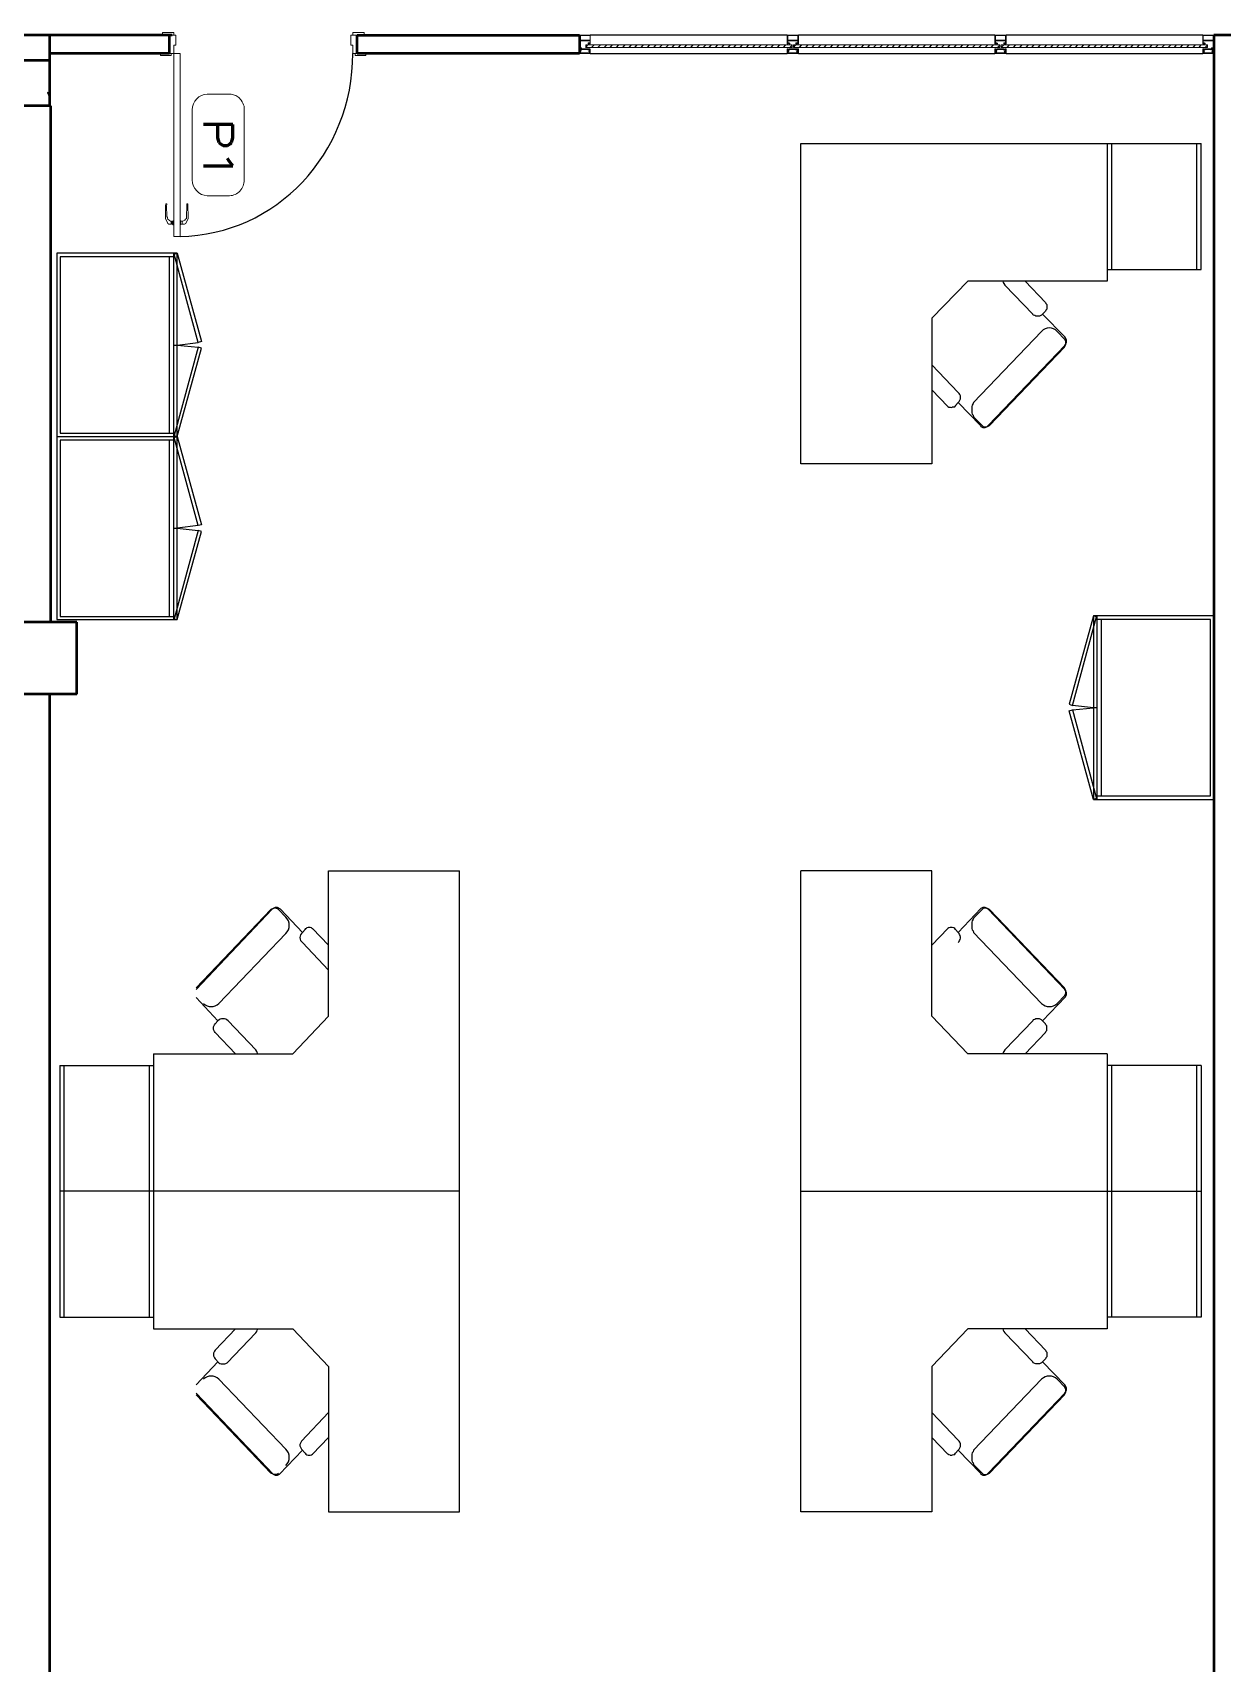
# Model space of a CAD drawing. Header units: millimetres. Extents: x -8 to 5830, y -596 to 3598.
# Drawn here: x 1672.46 to 1677.64, y 2515.45 to 2522.54 of the extents above; entities that cross this region are included whole.
import ezdxf

# ---------------------------------------------------------------- set-up
doc = ezdxf.new("R2010")
doc.units = ezdxf.units.MM
doc.layers.get('0').update_dxf_attribs({"color": 9})

msp = doc.modelspace()

# ---------------------------------------------------------------- linework, layer by layer
at = {"lineweight": 20}
for p, q in [((1673.0775, 2522.5435), (1673.029, 2522.5435)), ((1673.029, 2522.5435), (1673.029, 2522.5324)), ((1673.0775, 2522.5324), (1673.0775, 2522.5435)), ((1673.9048, 2522.5435), (1673.8563, 2522.5435)), ((1673.8563, 2522.5435), (1673.8563, 2522.5324)), ((1673.9048, 2522.5324), (1673.9048, 2522.5435)), ((1673.029, 2522.5324), (1673.0859, 2522.5324)), ((1673.0775, 2522.4882), (1673.0859, 2522.4882)), ((1673.0775, 2521.6572), (1673.0775, 2522.4882)), ((1673.0859, 2522.4882), (1673.0859, 2522.5324)), ((1673.8479, 2522.4882), (1673.8479, 2522.5324)), ((1673.8479, 2522.5324), (1673.9048, 2522.5324)), ((1673.8563, 2522.4882), (1673.8479, 2522.4882)), ((1673.8563, 2522.4528), (1673.8563, 2522.4882)), ((1674.8884, 2522.5324), (1674.8419, 2522.5324)), ((1674.8419, 2522.4727), (1674.882, 2522.4727)), ((1674.8884, 2522.5302), (1674.8441, 2522.5302)), ((1674.8441, 2522.5302), (1674.8441, 2522.5103)), ((1674.8441, 2522.5103), (1674.8884, 2522.5103)), ((1674.8441, 2522.5081), (1674.8441, 2522.4771)), ((1674.8441, 2522.5081), (1674.8884, 2522.5081)), ((1674.8504, 2522.4771), (1674.8441, 2522.4771)), ((1674.8441, 2522.4749), (1674.8441, 2522.4683)), ((1674.8483, 2522.4749), (1674.8441, 2522.4749)), ((1674.8462, 2522.4683), (1674.8441, 2522.4661)), ((1674.8525, 2522.4683), (1674.8441, 2522.4683)), ((1674.8462, 2522.4705), (1674.8462, 2522.4727)), ((1674.8462, 2522.4661), (1674.8462, 2522.4683)), ((1674.8483, 2522.4727), (1674.8483, 2522.4749)), ((1674.8483, 2522.4661), (1674.8483, 2522.4683)), ((1674.8504, 2522.4749), (1674.8504, 2522.4771)), ((1674.8525, 2522.4749), (1674.8504, 2522.4749)), ((1674.8525, 2522.4727), (1674.8525, 2522.4749)), ((1674.8525, 2522.4683), (1674.8525, 2522.4705)), ((1674.8525, 2522.4705), (1674.8778, 2522.4705)), ((1675.7664, 2522.4904), (1674.8694, 2522.4904)), ((1674.8694, 2522.4904), (1674.8694, 2522.4794)), ((1674.8694, 2522.4794), (1675.7664, 2522.4794)), ((1674.8778, 2522.4705), (1674.8778, 2522.4683)), ((1674.8778, 2522.4683), (1674.8863, 2522.4683)), ((1674.8884, 2522.4993), (1674.8799, 2522.4993)), ((1674.8799, 2522.4993), (1674.8799, 2522.4948)), ((1674.8799, 2522.4948), (1674.8842, 2522.4948)), ((1674.8799, 2522.4705), (1674.8799, 2522.4727)), ((1674.8863, 2522.4705), (1674.8799, 2522.4705)), ((1674.882, 2522.497), (1674.8884, 2522.497)), ((1674.8842, 2522.4948), (1674.8842, 2522.497)), ((1674.8863, 2522.4727), (1674.8842, 2522.4727)), ((1674.8884, 2522.4683), (1674.8842, 2522.4639)), ((1674.8842, 2522.4639), (1674.8842, 2522.4683)), ((1674.8863, 2522.497), (1674.8863, 2522.4948)), ((1674.8863, 2522.4948), (1674.8884, 2522.4948)), ((1674.8863, 2522.4683), (1674.8863, 2522.4727)), ((1674.8884, 2522.4948), (1674.8884, 2522.5324)), ((1674.8884, 2522.4727), (1674.8884, 2522.4528)), ((1675.7938, 2522.5324), (1675.7453, 2522.5324)), ((1675.7453, 2522.5324), (1675.7453, 2522.4948)), ((1675.7453, 2522.4948), (1675.7474, 2522.4948)), ((1675.7453, 2522.4528), (1675.7453, 2522.4727)), ((1675.7453, 2522.4727), (1675.7495, 2522.4727)), ((1675.7917, 2522.5302), (1675.7474, 2522.5302)), ((1675.7474, 2522.5302), (1675.7474, 2522.5103)), ((1675.7474, 2522.5103), (1675.7917, 2522.5103)), ((1675.7474, 2522.5081), (1675.7917, 2522.5081)), ((1675.7474, 2522.4993), (1675.7474, 2522.5081)), ((1675.7474, 2522.4993), (1675.7537, 2522.4993)), ((1675.7474, 2522.4948), (1675.7474, 2522.497)), ((1675.7474, 2522.497), (1675.7516, 2522.497)), ((1675.7474, 2522.4683), (1675.7474, 2522.4727)), ((1675.7495, 2522.4683), (1675.7474, 2522.4661)), ((1675.7558, 2522.4683), (1675.7474, 2522.4683)), ((1675.7495, 2522.4727), (1675.7495, 2522.4705)), ((1675.7495, 2522.4705), (1675.7537, 2522.4705)), ((1675.7495, 2522.4661), (1675.7495, 2522.4683)), ((1675.7516, 2522.497), (1675.7516, 2522.4948)), ((1675.7558, 2522.4948), (1675.7516, 2522.4948)), ((1675.7516, 2522.4661), (1675.7516, 2522.4683)), ((1675.7537, 2522.4993), (1675.7537, 2522.497)), ((1675.7537, 2522.497), (1675.7558, 2522.497)), ((1675.7537, 2522.4705), (1675.7537, 2522.4727)), ((1675.7537, 2522.4727), (1675.7854, 2522.4727)), ((1675.7558, 2522.497), (1675.7558, 2522.4948)), ((1675.7812, 2522.4705), (1675.7558, 2522.4705)), ((1675.7558, 2522.4705), (1675.7558, 2522.4683)), ((1675.7664, 2522.4794), (1675.7664, 2522.4904)), ((1676.6697, 2522.4904), (1675.7727, 2522.4904)), ((1675.7727, 2522.4904), (1675.7727, 2522.4794)), ((1675.7727, 2522.4794), (1676.6697, 2522.4794)), ((1675.7812, 2522.4683), (1675.7812, 2522.4705)), ((1675.7917, 2522.4683), (1675.7812, 2522.4683)), ((1675.7917, 2522.4993), (1675.7833, 2522.4993)), ((1675.7833, 2522.4993), (1675.7833, 2522.4948)), ((1675.7833, 2522.4948), (1675.7875, 2522.4948)), ((1675.7833, 2522.4727), (1675.7833, 2522.4705)), ((1675.7833, 2522.4705), (1675.7896, 2522.4705)), ((1675.7854, 2522.497), (1675.7917, 2522.497)), ((1675.7875, 2522.4948), (1675.7875, 2522.497)), ((1675.7875, 2522.4727), (1675.7938, 2522.4727)), ((1675.7875, 2522.4639), (1675.7917, 2522.4683)), ((1675.7875, 2522.4683), (1675.7875, 2522.4661)), ((1675.7896, 2522.497), (1675.7896, 2522.4948)), ((1675.7896, 2522.4948), (1675.7938, 2522.4948)), ((1675.7896, 2522.4705), (1675.7896, 2522.4727)), ((1675.7917, 2522.5103), (1675.7917, 2522.5302)), ((1675.7917, 2522.5081), (1675.7917, 2522.4993)), ((1675.7917, 2522.4683), (1675.7917, 2522.4727)), ((1675.7938, 2522.4948), (1675.7938, 2522.5324)), ((1675.7938, 2522.4727), (1675.7938, 2522.4528)), ((1676.6486, 2522.4948), (1676.6486, 2522.5324)), ((1676.6486, 2522.5324), (1676.6971, 2522.5324)), ((1676.6507, 2522.4948), (1676.6486, 2522.4948)), ((1676.6486, 2522.4528), (1676.6486, 2522.4727)), ((1676.6486, 2522.4727), (1676.6528, 2522.4727)), ((1676.695, 2522.5302), (1676.6507, 2522.5302)), ((1676.6507, 2522.5302), (1676.6507, 2522.5103)), ((1676.6507, 2522.5103), (1676.695, 2522.5103)), ((1676.6507, 2522.4993), (1676.6507, 2522.5081)), ((1676.695, 2522.5081), (1676.6507, 2522.5081)), ((1676.6507, 2522.4993), (1676.657, 2522.4993)), ((1676.6549, 2522.497), (1676.6507, 2522.497)), ((1676.6507, 2522.497), (1676.6507, 2522.4948)), ((1676.6507, 2522.4727), (1676.6507, 2522.4683)), ((1676.6528, 2522.4683), (1676.6507, 2522.4661)), ((1676.6592, 2522.4683), (1676.6507, 2522.4683)), ((1676.6528, 2522.4727), (1676.6528, 2522.4705)), ((1676.6528, 2522.4705), (1676.657, 2522.4705)), ((1676.6528, 2522.4661), (1676.6528, 2522.4683)), ((1676.6549, 2522.4948), (1676.6549, 2522.497)), ((1676.6592, 2522.4948), (1676.6549, 2522.4948)), ((1676.6549, 2522.4661), (1676.6549, 2522.4683)), ((1676.657, 2522.4993), (1676.657, 2522.497)), ((1676.657, 2522.497), (1676.6592, 2522.497)), ((1676.657, 2522.4705), (1676.657, 2522.4727)), ((1676.657, 2522.4727), (1676.6887, 2522.4727)), ((1676.6592, 2522.497), (1676.6592, 2522.4948)), ((1676.6592, 2522.4683), (1676.6592, 2522.4705)), ((1676.6592, 2522.4705), (1676.6845, 2522.4705)), ((1676.6697, 2522.4794), (1676.6697, 2522.4904)), ((1677.573, 2522.4904), (1676.676, 2522.4904)), ((1676.676, 2522.4904), (1676.676, 2522.4794)), ((1676.676, 2522.4794), (1677.573, 2522.4794)), ((1676.6845, 2522.4705), (1676.6845, 2522.4683)), ((1676.6845, 2522.4683), (1676.695, 2522.4683)), ((1676.6866, 2522.4948), (1676.6866, 2522.4993)), ((1676.6866, 2522.4993), (1676.695, 2522.4993)), ((1676.6908, 2522.4948), (1676.6866, 2522.4948)), ((1676.6866, 2522.4727), (1676.6866, 2522.4705)), ((1676.6866, 2522.4705), (1676.6929, 2522.4705)), ((1676.695, 2522.497), (1676.6887, 2522.497)), ((1676.6908, 2522.497), (1676.6908, 2522.4948)), ((1676.6908, 2522.4727), (1676.6971, 2522.4727)), ((1676.6908, 2522.4661), (1676.6908, 2522.4683)), ((1676.6908, 2522.4639), (1676.695, 2522.4683)), ((1676.6929, 2522.4948), (1676.6929, 2522.497)), ((1676.6971, 2522.4948), (1676.6929, 2522.4948)), ((1676.6929, 2522.4705), (1676.6929, 2522.4727)), ((1676.6929, 2522.4639), (1676.6929, 2522.4683)), ((1676.695, 2522.5103), (1676.695, 2522.5302)), ((1676.695, 2522.5081), (1676.695, 2522.4993)), ((1676.695, 2522.4683), (1676.695, 2522.4727)), ((1676.6971, 2522.5324), (1676.6971, 2522.4948)), ((1676.6971, 2522.4727), (1676.6971, 2522.4528)), ((1677.5519, 2522.4948), (1677.5519, 2522.5324)), ((1677.5519, 2522.5324), (1677.6005, 2522.5324)), ((1677.5562, 2522.4948), (1677.5519, 2522.4948)), ((1677.5519, 2522.4528), (1677.5519, 2522.4727)), ((1677.5519, 2522.4727), (1677.5562, 2522.4727)), ((1677.5984, 2522.5302), (1677.554, 2522.5302)), ((1677.554, 2522.5302), (1677.554, 2522.5103)), ((1677.554, 2522.5103), (1677.5984, 2522.5103)), ((1677.554, 2522.5081), (1677.554, 2522.4993)), ((1677.554, 2522.5081), (1677.5984, 2522.5081)), ((1677.5604, 2522.4993), (1677.554, 2522.4993)), ((1677.5583, 2522.497), (1677.554, 2522.497)), ((1677.554, 2522.4727), (1677.554, 2522.4683)), ((1677.5625, 2522.4683), (1677.554, 2522.4683)), ((1677.5562, 2522.4683), (1677.554, 2522.4661)), ((1677.5562, 2522.497), (1677.5562, 2522.4948)), ((1677.5562, 2522.4727), (1677.5562, 2522.4705)), ((1677.5604, 2522.4705), (1677.5562, 2522.4705)), ((1677.5562, 2522.4661), (1677.5562, 2522.4683)), ((1677.5583, 2522.4948), (1677.5583, 2522.497)), ((1677.5625, 2522.4948), (1677.5583, 2522.4948)), ((1677.5583, 2522.4661), (1677.5583, 2522.4683)), ((1677.5604, 2522.4993), (1677.5604, 2522.497)), ((1677.5604, 2522.497), (1677.5625, 2522.497)), ((1677.5604, 2522.4705), (1677.5604, 2522.4727)), ((1677.6005, 2522.4727), (1677.5604, 2522.4727)), ((1677.5625, 2522.4948), (1677.5625, 2522.497)), ((1677.5878, 2522.4705), (1677.5625, 2522.4705)), ((1677.5625, 2522.4705), (1677.5625, 2522.4683)), ((1677.573, 2522.4794), (1677.573, 2522.4904)), ((1677.5878, 2522.4705), (1677.5878, 2522.4683)), ((1677.5984, 2522.4683), (1677.5878, 2522.4683)), ((1677.5984, 2522.4771), (1677.5899, 2522.4771)), ((1677.5899, 2522.4771), (1677.5899, 2522.4727)), ((1677.592, 2522.4705), (1677.592, 2522.4727)), ((1677.5963, 2522.4705), (1677.592, 2522.4705)), ((1677.5984, 2522.4749), (1677.5941, 2522.4749)), ((1677.5941, 2522.4749), (1677.5941, 2522.4727)), ((1677.5941, 2522.4639), (1677.5984, 2522.4683)), ((1677.5941, 2522.4661), (1677.5941, 2522.4683)), ((1677.5963, 2522.4705), (1677.5963, 2522.4749)), ((1677.5963, 2522.4639), (1677.5963, 2522.4683)), ((1677.5984, 2522.5103), (1677.5984, 2522.5302)), ((1677.5984, 2522.5081), (1677.5984, 2522.4771)), ((1677.5984, 2522.4727), (1677.5984, 2522.4683)), ((1677.6005, 2522.4528), (1677.6005, 2522.5324)), ((1673.0205, 2522.4528), (1673.0205, 2522.444)), ((1673.1049, 2522.4528), (1673.0205, 2522.4528)), ((1673.0205, 2522.444), (1673.0669, 2522.444)), ((1673.0669, 2522.444), (1673.0669, 2522.4528)), ((1673.1049, 2522.4528), (1673.1049, 2521.6572)), ((1673.9133, 2522.4528), (1673.8563, 2522.4528)), ((1673.8669, 2522.4528), (1673.8669, 2522.444)), ((1673.8669, 2522.444), (1673.9133, 2522.444)), ((1673.9133, 2522.444), (1673.9133, 2522.4528)), ((1674.8884, 2522.4528), (1674.8419, 2522.4528)), ((1674.8441, 2522.4639), (1674.8462, 2522.4661)), ((1674.8483, 2522.4595), (1674.8441, 2522.4639)), ((1674.8441, 2522.4639), (1674.8441, 2522.455)), ((1674.8441, 2522.455), (1674.8884, 2522.455)), ((1674.8462, 2522.4639), (1674.8483, 2522.4661)), ((1674.8462, 2522.4595), (1674.8483, 2522.4639)), ((1674.8863, 2522.4639), (1674.882, 2522.4595)), ((1674.882, 2522.4595), (1674.8842, 2522.4639)), ((1674.8863, 2522.4573), (1674.8863, 2522.4661)), ((1674.8884, 2522.4573), (1674.8863, 2522.4573)), ((1675.7938, 2522.4528), (1675.7453, 2522.4528)), ((1675.7474, 2522.4639), (1675.7495, 2522.4661)), ((1675.7516, 2522.4595), (1675.7474, 2522.4639)), ((1675.7474, 2522.4639), (1675.7474, 2522.455)), ((1675.7474, 2522.455), (1675.7917, 2522.455)), ((1675.7495, 2522.4639), (1675.7516, 2522.4661)), ((1675.7495, 2522.4595), (1675.7516, 2522.4639)), ((1675.7896, 2522.4639), (1675.7854, 2522.4595)), ((1675.7854, 2522.4595), (1675.7875, 2522.4595)), ((1675.7875, 2522.4595), (1675.7896, 2522.4639)), ((1675.7896, 2522.4639), (1675.7896, 2522.4661)), ((1675.7917, 2522.4639), (1675.7896, 2522.4639)), ((1675.7917, 2522.455), (1675.7917, 2522.4639)), ((1676.6971, 2522.4528), (1676.6486, 2522.4528)), ((1676.6507, 2522.4639), (1676.6528, 2522.4661)), ((1676.6507, 2522.455), (1676.6507, 2522.4639)), ((1676.6507, 2522.4639), (1676.6549, 2522.4595)), ((1676.695, 2522.455), (1676.6507, 2522.455)), ((1676.6528, 2522.4639), (1676.6549, 2522.4661)), ((1676.6528, 2522.4595), (1676.657, 2522.4639)), ((1676.6549, 2522.4595), (1676.657, 2522.4595)), ((1676.6929, 2522.4639), (1676.6887, 2522.4595)), ((1676.6887, 2522.4595), (1676.6908, 2522.4595)), ((1676.6908, 2522.4595), (1676.6929, 2522.4639)), ((1676.6929, 2522.4639), (1676.695, 2522.4639)), ((1676.695, 2522.4639), (1676.695, 2522.455)), ((1677.5519, 2522.4528), (1677.6005, 2522.4528)), ((1677.5562, 2522.4661), (1677.554, 2522.4639)), ((1677.554, 2522.455), (1677.554, 2522.4639)), ((1677.554, 2522.4639), (1677.5583, 2522.4595)), ((1677.5984, 2522.455), (1677.554, 2522.455)), ((1677.5583, 2522.4661), (1677.5562, 2522.4639)), ((1677.5562, 2522.4595), (1677.5604, 2522.4639)), ((1677.5583, 2522.4595), (1677.5604, 2522.4595)), ((1677.5963, 2522.4639), (1677.592, 2522.4595)), ((1677.592, 2522.4595), (1677.5941, 2522.4595)), ((1677.5963, 2522.4639), (1677.5941, 2522.4595)), ((1677.5963, 2522.4639), (1677.5984, 2522.4639)), ((1677.5984, 2522.4639), (1677.5984, 2522.455)), ((1672.5287, 2522.2827), (1672.5351, 2522.265)), ((1672.5287, 2522.2827), (1672.5372, 2522.2804)), ((1672.5351, 2522.265), (1672.5372, 2522.2672)), ((1673.2231, 2522.276), (1673.3265, 2522.276)), ((1673.3265, 2522.276), (1673.3329, 2522.2738)), ((1673.3329, 2522.2738), (1673.3413, 2522.2716)), ((1673.3413, 2522.2716), (1673.3477, 2522.2694)), ((1673.3477, 2522.2694), (1673.3603, 2522.2606)), ((1673.3603, 2522.2606), (1673.3709, 2522.2495)), ((1673.1577, 2521.9025), (1673.1577, 2522.2075)), ((1673.3709, 2522.2495), (1673.3751, 2522.2429)), ((1673.3751, 2522.2429), (1673.3772, 2522.2362)), ((1673.3772, 2522.2362), (1673.3814, 2522.2296)), ((1673.3814, 2522.2296), (1673.3835, 2522.223)), ((1673.3835, 2522.223), (1673.3835, 2521.9025)), ((1673.3202, 2521.834), (1673.2231, 2521.834)), ((1673.1049, 2521.6572), (1673.0775, 2521.6572))]:
    msp.add_line(p, q, dxfattribs=at)
at = {"lineweight": 50}
for p, q in [((1673.0712, 2522.5324), (1672.3789, 2522.5324)), ((1672.5372, 2522.5324), (1672.5372, 2522.2252)), ((1673.0585, 2522.4528), (1673.0585, 2522.5324)), ((1673.8753, 2522.4528), (1673.8753, 2522.5324)), ((1673.8753, 2522.5324), (1674.8419, 2522.5324)), ((1674.8419, 2522.5324), (1674.8419, 2522.4528)), ((1682.745, 2522.5324), (1677.6005, 2522.5324)), ((1677.6005, 2522.5324), (1677.6005, 2515.1219)), ((1672.2079, 2522.4241), (1672.5372, 2522.4241)), ((1673.0585, 2522.4528), (1672.5372, 2522.4528)), ((1674.8419, 2522.4528), (1673.8753, 2522.4528)), ((1672.5414, 2522.2252), (1672.2079, 2522.2252)), ((1672.5414, 2522.2252), (1672.5414, 2519.9797)), ((1672.6554, 2519.9797), (1672.3789, 2519.9797)), ((1672.6554, 2519.6659), (1672.6554, 2519.9797)), ((1672.6554, 2519.6659), (1672.3789, 2519.6659)), ((1672.5372, 2519.6659), (1672.5372, 2515.1219))]:
    msp.add_line(p, q, dxfattribs=at)
at = {"lineweight": 25}
for p, q in [((1674.8694, 2522.4794), (1674.8778, 2522.4904)), ((1675.7453, 2522.5324), (1674.8884, 2522.5324)), ((1674.8947, 2522.4794), (1674.9053, 2522.4904)), ((1674.9221, 2522.4794), (1674.9327, 2522.4904)), ((1674.9496, 2522.4794), (1674.9601, 2522.4904)), ((1674.9749, 2522.4794), (1674.9855, 2522.4904)), ((1675.0024, 2522.4794), (1675.0129, 2522.4904)), ((1675.0298, 2522.4794), (1675.0403, 2522.4904)), ((1675.0572, 2522.4794), (1675.0678, 2522.4904)), ((1675.0826, 2522.4794), (1675.0931, 2522.4904)), ((1675.11, 2522.4794), (1675.1205, 2522.4904)), ((1675.1374, 2522.4794), (1675.148, 2522.4904)), ((1675.1649, 2522.4794), (1675.1754, 2522.4904)), ((1675.1902, 2522.4794), (1675.2007, 2522.4904)), ((1675.2176, 2522.4794), (1675.2282, 2522.4904)), ((1675.2451, 2522.4794), (1675.2556, 2522.4904)), ((1675.2725, 2522.4794), (1675.2831, 2522.4904)), ((1675.2978, 2522.4794), (1675.3084, 2522.4904)), ((1675.3253, 2522.4794), (1675.3358, 2522.4904)), ((1675.3527, 2522.4794), (1675.3633, 2522.4904)), ((1675.3801, 2522.4794), (1675.3907, 2522.4904)), ((1675.4055, 2522.4794), (1675.416, 2522.4904)), ((1675.4329, 2522.4794), (1675.4435, 2522.4904)), ((1675.4603, 2522.4794), (1675.4709, 2522.4904)), ((1675.4878, 2522.4794), (1675.4983, 2522.4904)), ((1675.5131, 2522.4794), (1675.5237, 2522.4904)), ((1675.5405, 2522.4794), (1675.5511, 2522.4904)), ((1675.568, 2522.4794), (1675.5785, 2522.4904)), ((1675.5954, 2522.4794), (1675.606, 2522.4904)), ((1675.6208, 2522.4794), (1675.6313, 2522.4904)), ((1675.6482, 2522.4794), (1675.6587, 2522.4904)), ((1675.6756, 2522.4794), (1675.6862, 2522.4904)), ((1675.7031, 2522.4794), (1675.7136, 2522.4904)), ((1675.7284, 2522.4794), (1675.7389, 2522.4904)), ((1675.7558, 2522.4794), (1675.7664, 2522.4882)), ((1675.7727, 2522.4794), (1675.7833, 2522.4904)), ((1676.6486, 2522.5324), (1675.7938, 2522.5324)), ((1675.798, 2522.4794), (1675.8086, 2522.4904)), ((1675.8255, 2522.4794), (1675.836, 2522.4904)), ((1675.8529, 2522.4794), (1675.8635, 2522.4904)), ((1675.8804, 2522.4794), (1675.8909, 2522.4904)), ((1675.9057, 2522.4794), (1675.9162, 2522.4904)), ((1675.9331, 2522.4794), (1675.9437, 2522.4904)), ((1675.9606, 2522.4794), (1675.9711, 2522.4904)), ((1675.988, 2522.4794), (1675.9985, 2522.4904)), ((1676.0133, 2522.4794), (1676.0239, 2522.4904)), ((1676.0408, 2522.4794), (1676.0513, 2522.4904)), ((1676.0682, 2522.4794), (1676.0787, 2522.4904)), ((1676.0956, 2522.4794), (1676.1041, 2522.4904)), ((1676.121, 2522.4794), (1676.1315, 2522.4904)), ((1676.1484, 2522.4794), (1676.1589, 2522.4904)), ((1676.1758, 2522.4794), (1676.1864, 2522.4904)), ((1676.2033, 2522.4794), (1676.2117, 2522.4904)), ((1676.2286, 2522.4794), (1676.2392, 2522.4904)), ((1676.256, 2522.4794), (1676.2666, 2522.4904)), ((1676.2835, 2522.4794), (1676.294, 2522.4904)), ((1676.3088, 2522.4794), (1676.3194, 2522.4904)), ((1676.3362, 2522.4794), (1676.3468, 2522.4904)), ((1676.3637, 2522.4794), (1676.3742, 2522.4904)), ((1676.3911, 2522.4794), (1676.4017, 2522.4904)), ((1676.4164, 2522.4794), (1676.427, 2522.4904)), ((1676.4439, 2522.4794), (1676.4544, 2522.4904)), ((1676.4713, 2522.4794), (1676.4819, 2522.4904)), ((1676.4988, 2522.4794), (1676.5093, 2522.4904)), ((1676.5241, 2522.4794), (1676.5346, 2522.4904)), ((1676.5515, 2522.4794), (1676.5621, 2522.4904)), ((1676.579, 2522.4794), (1676.5895, 2522.4904)), ((1676.6064, 2522.4794), (1676.6169, 2522.4904)), ((1676.6317, 2522.4794), (1676.6423, 2522.4904)), ((1676.6592, 2522.4794), (1676.6697, 2522.4882)), ((1676.676, 2522.4794), (1676.6866, 2522.4904)), ((1677.5519, 2522.5324), (1676.6971, 2522.5324)), ((1676.7014, 2522.4794), (1676.7119, 2522.4904)), ((1676.7288, 2522.4794), (1676.7394, 2522.4904)), ((1676.7562, 2522.4794), (1676.7668, 2522.4904)), ((1676.7837, 2522.4794), (1676.7942, 2522.4904)), ((1676.809, 2522.4794), (1676.8196, 2522.4904)), ((1676.8364, 2522.4794), (1676.847, 2522.4904)), ((1676.8639, 2522.4794), (1676.8744, 2522.4904)), ((1676.8913, 2522.4794), (1676.9019, 2522.4904)), ((1676.9166, 2522.4794), (1676.9272, 2522.4904)), ((1676.9441, 2522.4794), (1676.9546, 2522.4904)), ((1676.9715, 2522.4794), (1676.9821, 2522.4904)), ((1676.999, 2522.4794), (1677.0095, 2522.4904)), ((1677.0243, 2522.4794), (1677.0348, 2522.4904)), ((1677.0517, 2522.4794), (1677.0623, 2522.4904)), ((1677.0792, 2522.4794), (1677.0897, 2522.4904)), ((1677.1066, 2522.4794), (1677.1172, 2522.4904)), ((1677.1319, 2522.4794), (1677.1425, 2522.4904)), ((1677.1594, 2522.4794), (1677.1699, 2522.4904)), ((1677.1868, 2522.4794), (1677.1974, 2522.4904)), ((1677.2142, 2522.4794), (1677.2248, 2522.4904)), ((1677.2396, 2522.4794), (1677.2501, 2522.4904)), ((1677.267, 2522.4794), (1677.2776, 2522.4904)), ((1677.2944, 2522.4794), (1677.305, 2522.4904)), ((1677.3219, 2522.4794), (1677.3324, 2522.4904)), ((1677.3472, 2522.4794), (1677.3578, 2522.4904)), ((1677.3746, 2522.4794), (1677.3852, 2522.4904)), ((1677.4021, 2522.4794), (1677.4126, 2522.4904)), ((1677.4295, 2522.4794), (1677.438, 2522.4904)), ((1677.4548, 2522.4794), (1677.4654, 2522.4904)), ((1677.4823, 2522.4794), (1677.4928, 2522.4904)), ((1677.5097, 2522.4794), (1677.5203, 2522.4904)), ((1677.5372, 2522.4794), (1677.5456, 2522.4904)), ((1677.5625, 2522.4794), (1677.573, 2522.4882)), ((1674.8884, 2522.4528), (1675.7453, 2522.4528)), ((1675.7938, 2522.4528), (1676.6486, 2522.4528)), ((1676.6971, 2522.4528), (1677.5519, 2522.4528)), ((1672.5372, 2522.2804), (1672.5287, 2522.2827)), ((1672.5287, 2522.2827), (1672.5351, 2522.265)), ((1672.5351, 2522.265), (1672.5372, 2522.2672)), ((1675.8044, 2520.6671), (1675.8044, 2522.0616)), ((1675.8044, 2522.0616), (1677.5456, 2522.0616)), ((1677.1361, 2522.0616), (1677.1361, 2521.4627)), ((1677.1551, 2522.0616), (1677.1551, 2521.5135)), ((1677.5266, 2521.5135), (1677.5266, 2522.0616)), ((1677.5456, 2521.5135), (1677.5456, 2522.0616)), ((1672.5689, 2521.5843), (1672.5689, 2519.9908)), ((1673.0923, 2521.5843), (1672.5689, 2521.5843)), ((1673.0775, 2521.5688), (1672.5836, 2521.5688)), ((1672.5836, 2521.5688), (1672.5836, 2520.8019)), ((1673.0585, 2520.8019), (1673.0585, 2521.5688)), ((1673.0775, 2519.9908), (1673.0775, 2521.5843)), ((1673.0796, 2521.5798), (1673.0923, 2521.5843)), ((1673.183, 2521.1953), (1673.0796, 2521.5798)), ((1673.0923, 2519.9908), (1673.0923, 2521.5843)), ((1673.0923, 2521.5843), (1673.1978, 2521.1997)), ((1677.1361, 2521.5135), (1677.5456, 2521.5135)), ((1676.5304, 2521.4627), (1676.3742, 2521.3014)), ((1677.1361, 2521.4627), (1676.5304, 2521.4627)), ((1676.6824, 2521.4627), (1676.6845, 2521.4561)), ((1676.6845, 2521.4561), (1676.6866, 2521.4517)), ((1676.6866, 2521.4517), (1676.6908, 2521.445)), ((1676.6908, 2521.445), (1676.8132, 2521.3191)), ((1676.7795, 2521.4627), (1676.8681, 2521.3699)), ((1676.8681, 2521.3323), (1676.8512, 2521.3146)), ((1676.8681, 2521.3699), (1676.8702, 2521.3655)), ((1676.8702, 2521.3367), (1676.8681, 2521.3323)), ((1676.8702, 2521.3655), (1676.8744, 2521.361)), ((1676.8744, 2521.3412), (1676.8702, 2521.3367)), ((1676.8744, 2521.361), (1676.8744, 2521.3412)), ((1676.3742, 2521.3014), (1676.3742, 2520.6671)), ((1676.8153, 2521.3146), (1676.8132, 2521.3191)), ((1676.8217, 2521.3124), (1676.8153, 2521.3146)), ((1676.8259, 2521.3102), (1676.8217, 2521.3124)), ((1676.8428, 2521.3102), (1676.8259, 2521.3102)), ((1676.8512, 2521.3146), (1676.8428, 2521.3102)), ((1676.9525, 2521.2196), (1676.8554, 2521.3191)), ((1673.0923, 2521.1842), (1673.183, 2521.1953)), ((1673.1978, 2521.1997), (1673.183, 2521.1953)), ((1676.8512, 2521.2439), (1676.5557, 2520.9345)), ((1676.9525, 2521.2085), (1676.9188, 2521.2439)), ((1676.9546, 2521.2152), (1676.9525, 2521.2196)), ((1676.9567, 2521.1997), (1676.9525, 2521.2085)), ((1676.9589, 2521.2063), (1676.9546, 2521.2152)), ((1676.9546, 2521.1864), (1676.9589, 2521.1953)), ((1676.9567, 2521.1887), (1676.9567, 2521.1997)), ((1676.9589, 2521.1953), (1676.9589, 2521.2063)), ((1673.0775, 2521.1842), (1673.0923, 2521.1842)), ((1673.183, 2521.1754), (1673.0796, 2520.7908)), ((1673.0923, 2521.1842), (1673.183, 2521.1754)), ((1673.0923, 2520.7864), (1673.1978, 2521.171)), ((1673.1978, 2521.171), (1673.183, 2521.1754)), ((1676.6191, 2520.835), (1676.9525, 2521.182)), ((1676.6254, 2520.835), (1676.9504, 2521.1754)), ((1676.9504, 2521.1754), (1676.9525, 2521.1798)), ((1676.9525, 2521.182), (1676.9546, 2521.1864)), ((1676.9525, 2521.1798), (1676.9546, 2521.1842)), ((1676.9546, 2521.1842), (1676.9567, 2521.1887)), ((1676.4882, 2520.9787), (1676.3742, 2521.098)), ((1676.3742, 2520.9897), (1676.4439, 2520.9168)), ((1676.4439, 2520.9168), (1676.4481, 2520.9146)), ((1676.4481, 2520.9146), (1676.4544, 2520.9146)), ((1676.4544, 2520.9146), (1676.4587, 2520.9124)), ((1676.4587, 2520.9124), (1676.4629, 2520.9146)), ((1676.4692, 2520.9146), (1676.4629, 2520.9146)), ((1676.4692, 2520.9146), (1676.4734, 2520.9168)), ((1676.4776, 2520.9212), (1676.4734, 2520.9168)), ((1676.4882, 2520.9345), (1676.4776, 2520.9212)), ((1676.4882, 2520.9345), (1676.5853, 2520.835)), ((1676.5494, 2520.9234), (1676.5473, 2520.9168)), ((1676.5473, 2520.9168), (1676.5473, 2520.8903)), ((1676.5536, 2520.9301), (1676.5494, 2520.9234)), ((1676.5557, 2520.9345), (1676.5536, 2520.9301)), ((1676.5473, 2520.8903), (1676.5494, 2520.8837)), ((1676.5494, 2520.8837), (1676.5536, 2520.8792)), ((1676.5536, 2520.8792), (1676.5557, 2520.8726)), ((1676.5557, 2520.8726), (1676.5937, 2520.8328)), ((1676.5853, 2520.835), (1676.5874, 2520.8306)), ((1676.6127, 2520.8284), (1676.6254, 2520.835)), ((1676.6148, 2520.8306), (1676.6191, 2520.835)), ((1672.5689, 2520.7864), (1673.0923, 2520.7864)), ((1672.5836, 2520.8019), (1673.0775, 2520.8019)), ((1673.0775, 2520.7709), (1672.5836, 2520.7709)), ((1672.5836, 2520.7709), (1672.5836, 2520.004)), ((1673.0585, 2520.004), (1673.0585, 2520.7709)), ((1673.0796, 2520.7908), (1673.0923, 2520.7864)), ((1673.0796, 2520.782), (1673.0923, 2520.7864)), ((1673.183, 2520.3996), (1673.0796, 2520.782)), ((1673.0923, 2520.7864), (1673.1978, 2520.4019)), ((1676.5874, 2520.8306), (1676.5958, 2520.8262)), ((1676.5937, 2520.8328), (1676.5979, 2520.8306)), ((1676.5958, 2520.8262), (1676.6064, 2520.8262)), ((1676.5979, 2520.8306), (1676.6043, 2520.8284)), ((1676.6043, 2520.8284), (1676.6127, 2520.8284)), ((1676.6064, 2520.8262), (1676.6148, 2520.8306)), ((1676.3742, 2520.6671), (1675.8044, 2520.6671)), ((1673.0775, 2520.3886), (1673.0923, 2520.3886)), ((1673.183, 2520.3775), (1673.0796, 2519.993)), ((1673.183, 2520.3996), (1673.0923, 2520.3886)), ((1673.0923, 2520.3886), (1673.183, 2520.3775)), ((1673.0923, 2519.9908), (1673.1978, 2520.3731)), ((1673.1978, 2520.4019), (1673.183, 2520.3996)), ((1673.1978, 2520.3731), (1673.183, 2520.3775)), ((1672.5689, 2519.9908), (1673.0923, 2519.9908)), ((1672.5836, 2520.004), (1673.0775, 2520.004)), ((1673.0796, 2519.993), (1673.0923, 2519.9908)), ((1677.0771, 2520.0063), (1676.9715, 2519.6217)), ((1676.9863, 2519.6173), (1677.0897, 2520.0018)), ((1677.6005, 2520.0063), (1677.0771, 2520.0063)), ((1677.0771, 2520.0063), (1677.0771, 2519.2084)), ((1677.0897, 2520.0018), (1677.0771, 2520.0063)), ((1677.0918, 2520.0063), (1677.0918, 2519.2084)), ((1677.5857, 2519.9908), (1677.0918, 2519.9908)), ((1677.1108, 2519.9908), (1677.1108, 2519.2239)), ((1677.5857, 2519.2239), (1677.5857, 2519.9908)), ((1677.6005, 2519.2084), (1677.6005, 2520.0063)), ((1676.9715, 2519.6217), (1676.9863, 2519.6173)), ((1676.9715, 2519.593), (1676.9863, 2519.5974)), ((1677.0771, 2519.2084), (1676.9715, 2519.593)), ((1677.0771, 2519.6062), (1676.9863, 2519.6173)), ((1676.9863, 2519.5974), (1677.0771, 2519.6062)), ((1676.9863, 2519.5974), (1677.0897, 2519.2128)), ((1677.0918, 2519.6062), (1677.0771, 2519.6062)), ((1677.0897, 2519.2128), (1677.0771, 2519.2084)), ((1677.0771, 2519.2084), (1677.6005, 2519.2084)), ((1677.0918, 2519.2239), (1677.5857, 2519.2239)), ((1673.7508, 2518.2647), (1673.7508, 2518.8968)), ((1673.7508, 2518.8968), (1674.3206, 2518.8968)), ((1674.3206, 2516.1098), (1674.3206, 2518.8968)), ((1675.8044, 2516.1098), (1675.8044, 2518.8968)), ((1676.3742, 2518.8968), (1675.8044, 2518.8968)), ((1676.3742, 2518.2647), (1676.3742, 2518.8968)), ((1673.5059, 2518.731), (1673.1746, 2518.3818)), ((1673.4996, 2518.7288), (1673.1746, 2518.3885)), ((1673.5123, 2518.7354), (1673.4996, 2518.7288)), ((1673.5186, 2518.7376), (1673.5059, 2518.731)), ((1673.5228, 2518.7354), (1673.5123, 2518.7354)), ((1673.5292, 2518.7376), (1673.5186, 2518.7376)), ((1673.5228, 2518.7354), (1673.5271, 2518.7332)), ((1673.5313, 2518.731), (1673.5271, 2518.7332)), ((1673.5292, 2518.7376), (1673.5334, 2518.7354)), ((1673.5418, 2518.731), (1673.5292, 2518.7376)), ((1673.565, 2518.6957), (1673.5313, 2518.731)), ((1673.6368, 2518.6294), (1673.5418, 2518.731)), ((1676.5874, 2518.7332), (1676.4882, 2518.6294)), ((1676.5937, 2518.731), (1676.5557, 2518.6912)), ((1676.5958, 2518.7376), (1676.5874, 2518.7332)), ((1676.5979, 2518.7332), (1676.5937, 2518.731)), ((1676.6064, 2518.7376), (1676.5958, 2518.7376)), ((1676.6043, 2518.7354), (1676.5979, 2518.7332)), ((1676.6127, 2518.7354), (1676.6043, 2518.7354)), ((1676.6191, 2518.731), (1676.6064, 2518.7376)), ((1676.6254, 2518.7288), (1676.6127, 2518.7354)), ((1676.9525, 2518.3818), (1676.6191, 2518.731)), ((1676.9504, 2518.3885), (1676.6254, 2518.7288)), ((1673.6368, 2518.6294), (1673.6495, 2518.6426)), ((1673.6495, 2518.6426), (1673.6516, 2518.647)), ((1673.6516, 2518.647), (1673.6558, 2518.6492)), ((1673.6621, 2518.6515), (1673.6558, 2518.6492)), ((1673.6706, 2518.6515), (1673.6621, 2518.6515)), ((1673.6769, 2518.6492), (1673.6706, 2518.6515)), ((1673.6769, 2518.6492), (1673.6811, 2518.647)), ((1673.7508, 2518.5741), (1673.6811, 2518.647)), ((1676.4439, 2518.647), (1676.3742, 2518.5741)), ((1676.4481, 2518.6492), (1676.4439, 2518.647)), ((1676.4544, 2518.6515), (1676.4481, 2518.6492)), ((1676.4629, 2518.6515), (1676.4544, 2518.6515)), ((1676.4692, 2518.6492), (1676.4629, 2518.6515)), ((1676.4734, 2518.647), (1676.4692, 2518.6492)), ((1676.4776, 2518.6426), (1676.4734, 2518.647)), ((1676.4882, 2518.6294), (1676.4776, 2518.6426)), ((1676.5494, 2518.6802), (1676.5473, 2518.6736)), ((1676.5473, 2518.6736), (1676.5473, 2518.647)), ((1676.5473, 2518.647), (1676.5494, 2518.6404)), ((1676.5536, 2518.6868), (1676.5494, 2518.6802)), ((1676.5494, 2518.6404), (1676.5536, 2518.636)), ((1676.5557, 2518.6912), (1676.5536, 2518.6868)), ((1676.5536, 2518.636), (1676.5557, 2518.6294)), ((1673.2738, 2518.3199), (1673.565, 2518.6249)), ((1673.6368, 2518.5852), (1673.7508, 2518.4658)), ((1676.4924, 2518.6249), (1676.4882, 2518.6294)), ((1676.4882, 2518.5852), (1676.4924, 2518.5896)), ((1676.4945, 2518.6205), (1676.4924, 2518.6249)), ((1676.4924, 2518.5896), (1676.4945, 2518.594)), ((1676.4966, 2518.6161), (1676.4945, 2518.6205)), ((1676.4945, 2518.594), (1676.4966, 2518.5984)), ((1676.4988, 2518.6095), (1676.4966, 2518.6161)), ((1676.4966, 2518.5984), (1676.4988, 2518.605)), ((1676.4988, 2518.605), (1676.4988, 2518.6095)), ((1676.5557, 2518.6294), (1676.8512, 2518.3199)), ((1676.9188, 2518.3199), (1676.9525, 2518.3553)), ((1676.9546, 2518.3796), (1676.9504, 2518.3885)), ((1676.9546, 2518.3774), (1676.9525, 2518.3818)), ((1676.9525, 2518.3553), (1676.9546, 2518.3597)), ((1676.9567, 2518.3752), (1676.9546, 2518.3796)), ((1676.9589, 2518.3686), (1676.9546, 2518.3774)), ((1676.9546, 2518.3597), (1676.9567, 2518.3664)), ((1676.9546, 2518.3487), (1676.9589, 2518.3575)), ((1676.9567, 2518.3664), (1676.9567, 2518.3752)), ((1676.9589, 2518.3575), (1676.9589, 2518.3686)), ((1673.2696, 2518.2448), (1673.1746, 2518.3465)), ((1676.8554, 2518.2448), (1676.9546, 2518.3487)), ((1673.2506, 2518.2183), (1673.2548, 2518.2271)), ((1673.2506, 2518.2072), (1673.2506, 2518.2183)), ((1673.2548, 2518.2271), (1673.2569, 2518.2315)), ((1673.2569, 2518.2315), (1673.2696, 2518.2448)), ((1673.4342, 2518.1188), (1673.3139, 2518.2448)), ((1673.5946, 2518.1011), (1673.7508, 2518.2647)), ((1676.5304, 2518.1011), (1676.3742, 2518.2647)), ((1676.6908, 2518.1188), (1676.8132, 2518.2448)), ((1676.8153, 2518.2492), (1676.8132, 2518.2448)), ((1676.8217, 2518.2514), (1676.8153, 2518.2492)), ((1676.8259, 2518.2536), (1676.8217, 2518.2514)), ((1676.8428, 2518.2536), (1676.8259, 2518.2536)), ((1676.8512, 2518.2492), (1676.8428, 2518.2536)), ((1676.8681, 2518.2315), (1676.8512, 2518.2492)), ((1676.8702, 2518.2271), (1676.8681, 2518.2315)), ((1676.8744, 2518.2227), (1676.8702, 2518.2271)), ((1676.8744, 2518.2028), (1676.8744, 2518.2227)), ((1673.2548, 2518.1984), (1673.2506, 2518.2072)), ((1673.2569, 2518.194), (1673.2548, 2518.1984)), ((1673.3455, 2518.1011), (1673.2569, 2518.194)), ((1676.7795, 2518.1011), (1676.8681, 2518.194)), ((1676.8681, 2518.194), (1676.8702, 2518.1984)), ((1676.8702, 2518.1984), (1676.8744, 2518.2028)), ((1672.9889, 2518.1011), (1673.5946, 2518.1011)), ((1672.9889, 2518.1011), (1672.9889, 2516.9055)), ((1673.4384, 2518.1122), (1673.4342, 2518.1188)), ((1673.4405, 2518.1078), (1673.4384, 2518.1122)), ((1673.4426, 2518.1011), (1673.4405, 2518.1078)), ((1677.1361, 2518.1011), (1676.5304, 2518.1011)), ((1676.6845, 2518.1078), (1676.6824, 2518.1011)), ((1676.6866, 2518.1122), (1676.6845, 2518.1078)), ((1676.6908, 2518.1188), (1676.6866, 2518.1122)), ((1677.1361, 2518.1011), (1677.1361, 2516.9055)), ((1672.5815, 2518.0503), (1672.9889, 2518.0503)), ((1672.5815, 2518.0503), (1672.5815, 2516.9563)), ((1672.6005, 2516.9563), (1672.6005, 2518.0503)), ((1672.9699, 2518.0503), (1672.9699, 2516.9563)), ((1677.5456, 2518.0503), (1677.1361, 2518.0503)), ((1677.1551, 2518.0503), (1677.1551, 2516.9563)), ((1677.5266, 2516.9563), (1677.5266, 2518.0503)), ((1677.5456, 2518.0503), (1677.5456, 2516.9563)), ((1674.3206, 2517.5044), (1672.5815, 2517.5044)), ((1675.8044, 2517.5044), (1677.5456, 2517.5044)), ((1672.5815, 2516.9563), (1672.9889, 2516.9563)), ((1677.5456, 2516.9563), (1677.1361, 2516.9563)), ((1672.9889, 2516.9055), (1673.5946, 2516.9055)), ((1673.3455, 2516.9055), (1673.2569, 2516.8126)), ((1673.3097, 2516.7574), (1673.4342, 2516.8878)), ((1673.4342, 2516.8878), (1673.4384, 2516.8944)), ((1673.4384, 2516.8944), (1673.4405, 2516.8988)), ((1673.4405, 2516.8988), (1673.4426, 2516.9055)), ((1673.5946, 2516.9055), (1673.7508, 2516.7419)), ((1676.5304, 2516.9055), (1676.3742, 2516.7419)), ((1677.1361, 2516.9055), (1676.5304, 2516.9055)), ((1676.6824, 2516.9055), (1676.6845, 2516.8988)), ((1676.6845, 2516.8988), (1676.6866, 2516.8944)), ((1676.6866, 2516.8944), (1676.6908, 2516.8878)), ((1676.6908, 2516.8878), (1676.8132, 2516.7618)), ((1676.7795, 2516.9055), (1676.8681, 2516.8126)), ((1673.2548, 2516.8082), (1673.2506, 2516.7994)), ((1673.2506, 2516.7994), (1673.2506, 2516.7883)), ((1673.2569, 2516.8126), (1673.2548, 2516.8082)), ((1676.8681, 2516.8126), (1676.8702, 2516.8082)), ((1676.8702, 2516.8082), (1676.8744, 2516.8038)), ((1676.8744, 2516.8038), (1676.8744, 2516.7839)), ((1673.1746, 2516.6624), (1673.2696, 2516.7618)), ((1673.2506, 2516.7883), (1673.2548, 2516.7795)), ((1673.2548, 2516.7795), (1673.2569, 2516.7751)), ((1673.2569, 2516.7751), (1673.2738, 2516.7574)), ((1673.2738, 2516.7574), (1673.278, 2516.7552)), ((1673.278, 2516.7552), (1673.2843, 2516.753)), ((1673.2843, 2516.753), (1673.2991, 2516.753)), ((1673.2991, 2516.753), (1673.3033, 2516.7552)), ((1673.3033, 2516.7552), (1673.3097, 2516.7574)), ((1673.7508, 2516.7419), (1673.7508, 2516.1098)), ((1676.3742, 2516.7419), (1676.3742, 2516.1098)), ((1676.8153, 2516.7574), (1676.8132, 2516.7618)), ((1676.8217, 2516.7552), (1676.8153, 2516.7574)), ((1676.8259, 2516.753), (1676.8217, 2516.7552)), ((1676.8428, 2516.753), (1676.8259, 2516.753)), ((1676.8512, 2516.7574), (1676.8428, 2516.753)), ((1676.8681, 2516.7751), (1676.8512, 2516.7574)), ((1676.9525, 2516.6624), (1676.8554, 2516.7618)), ((1676.8702, 2516.7795), (1676.8681, 2516.7751)), ((1676.8744, 2516.7839), (1676.8702, 2516.7795)), ((1673.2738, 2516.6867), (1673.565, 2516.3817)), ((1676.8512, 2516.6867), (1676.5557, 2516.3773)), ((1676.9525, 2516.6513), (1676.9188, 2516.6867)), ((1676.9546, 2516.6579), (1676.9525, 2516.6624)), ((1676.9546, 2516.6469), (1676.9525, 2516.6513)), ((1676.9589, 2516.6491), (1676.9546, 2516.6579)), ((1673.1746, 2516.6248), (1673.5102, 2516.2734)), ((1673.1746, 2516.6182), (1673.4996, 2516.2778)), ((1676.6191, 2516.2778), (1676.9525, 2516.6248)), ((1676.6254, 2516.2778), (1676.9504, 2516.6182)), ((1676.9504, 2516.6182), (1676.9525, 2516.6226)), ((1676.9525, 2516.6248), (1676.9546, 2516.6292)), ((1676.9525, 2516.6226), (1676.9546, 2516.627)), ((1676.9567, 2516.6403), (1676.9546, 2516.6469)), ((1676.9546, 2516.6292), (1676.9589, 2516.638)), ((1676.9546, 2516.627), (1676.9567, 2516.6314)), ((1676.9567, 2516.6314), (1676.9567, 2516.6403)), ((1676.9589, 2516.638), (1676.9589, 2516.6491)), ((1673.7508, 2516.5408), (1673.6326, 2516.417)), ((1676.3742, 2516.5408), (1676.4882, 2516.4215)), ((1673.5376, 2516.2734), (1673.6368, 2516.3773)), ((1673.6284, 2516.4082), (1673.6263, 2516.4016)), ((1673.6263, 2516.4016), (1673.6263, 2516.3971)), ((1673.6263, 2516.3971), (1673.6284, 2516.3905)), ((1673.6326, 2516.417), (1673.6284, 2516.4082)), ((1673.6284, 2516.3905), (1673.6326, 2516.3817)), ((1673.6326, 2516.3817), (1673.6495, 2516.364)), ((1673.6811, 2516.3596), (1673.7508, 2516.4325)), ((1676.3742, 2516.4325), (1676.4439, 2516.3596)), ((1676.4882, 2516.3773), (1676.4776, 2516.364)), ((1676.4882, 2516.3773), (1676.5853, 2516.2778)), ((1676.5494, 2516.3662), (1676.5473, 2516.3596)), ((1676.5536, 2516.3706), (1676.5494, 2516.3662)), ((1676.5557, 2516.3773), (1676.5536, 2516.3706)), ((1673.6495, 2516.364), (1673.6516, 2516.3596)), ((1673.6516, 2516.3596), (1673.6558, 2516.3574)), ((1673.6558, 2516.3574), (1673.6621, 2516.3552)), ((1673.6621, 2516.3552), (1673.6706, 2516.3552)), ((1673.6706, 2516.3552), (1673.6769, 2516.3574)), ((1673.6769, 2516.3574), (1673.6811, 2516.3596)), ((1676.4481, 2516.3574), (1676.4439, 2516.3596)), ((1676.4544, 2516.3552), (1676.4481, 2516.3574)), ((1676.4544, 2516.3552), (1676.4629, 2516.3552)), ((1676.4692, 2516.3574), (1676.4629, 2516.3552)), ((1676.4692, 2516.3574), (1676.4734, 2516.3596)), ((1676.4734, 2516.3596), (1676.4776, 2516.364)), ((1676.5473, 2516.3596), (1676.5473, 2516.3331)), ((1676.5473, 2516.3331), (1676.5494, 2516.3264)), ((1676.5494, 2516.3264), (1676.5536, 2516.322)), ((1676.5536, 2516.322), (1676.5557, 2516.3154)), ((1676.5557, 2516.3154), (1676.5937, 2516.2756)), ((1673.5123, 2516.2712), (1673.4996, 2516.2778)), ((1673.5102, 2516.2734), (1673.5186, 2516.269)), ((1673.5228, 2516.2712), (1673.5123, 2516.2712)), ((1673.5186, 2516.269), (1673.5292, 2516.269)), ((1673.5228, 2516.2712), (1673.5313, 2516.2756)), ((1673.5292, 2516.269), (1673.5376, 2516.2734)), ((1673.5334, 2516.2778), (1673.5313, 2516.2756)), ((1676.5853, 2516.2778), (1676.5874, 2516.2734)), ((1676.5874, 2516.2734), (1676.5958, 2516.269)), ((1676.5937, 2516.2756), (1676.5979, 2516.2734)), ((1676.5958, 2516.269), (1676.6064, 2516.269)), ((1676.5979, 2516.2734), (1676.6043, 2516.2712)), ((1676.6043, 2516.2712), (1676.6127, 2516.2712)), ((1676.6064, 2516.269), (1676.6148, 2516.2734)), ((1676.6127, 2516.2712), (1676.6254, 2516.2778)), ((1676.6148, 2516.2734), (1676.6191, 2516.2778)), ((1673.7508, 2516.1098), (1674.3206, 2516.1098)), ((1676.3742, 2516.1098), (1675.8044, 2516.1098))]:
    msp.add_line(p, q, dxfattribs=at)
at = {"lineweight": 60}
for p, q in [((1673.335, 2522.1434), (1673.2062, 2522.1434)), ((1673.2675, 2522.1434), (1673.2675, 2522.086)), ((1673.335, 2522.086), (1673.335, 2522.1434)), ((1673.2675, 2522.086), (1673.2738, 2522.0661)), ((1673.2738, 2522.0661), (1673.2801, 2522.0594)), ((1673.2801, 2522.0594), (1673.2928, 2522.0528)), ((1673.2928, 2522.0528), (1673.3118, 2522.0528)), ((1673.3118, 2522.0528), (1673.3223, 2522.0594)), ((1673.3223, 2522.0594), (1673.3287, 2522.0661)), ((1673.3287, 2522.0661), (1673.335, 2522.086)), ((1673.3181, 2521.9843), (1673.3118, 2521.9953)), ((1673.335, 2521.9644), (1673.3181, 2521.9843)), ((1673.2062, 2521.9644), (1673.335, 2521.9644))]:
    msp.add_line(p, q, dxfattribs=at)
at = {"lineweight": 9}
for p, q in [((1673.0437, 2521.7986), (1673.0416, 2521.7898)), ((1673.0416, 2521.7898), (1673.0416, 2521.7346)), ((1673.048, 2521.7986), (1673.0437, 2521.7986)), ((1673.0458, 2521.7898), (1673.048, 2521.7964)), ((1673.048, 2521.7434), (1673.0458, 2521.7898)), ((1673.048, 2521.7964), (1673.048, 2521.7986)), ((1673.1324, 2521.7434), (1673.1345, 2521.7898)), ((1673.1345, 2521.7898), (1673.1345, 2521.7986)), ((1673.1345, 2521.7986), (1673.1387, 2521.7986)), ((1673.1387, 2521.7986), (1673.1408, 2521.7346)), ((1673.0416, 2521.7346), (1673.0522, 2521.7125)), ((1673.0501, 2521.739), (1673.048, 2521.7434)), ((1673.0501, 2521.7346), (1673.0501, 2521.739)), ((1673.0522, 2521.7323), (1673.0501, 2521.7346)), ((1673.0585, 2521.7257), (1673.0522, 2521.7323)), ((1673.0522, 2521.7125), (1673.0564, 2521.7102)), ((1673.0564, 2521.7102), (1673.0669, 2521.7102)), ((1673.0627, 2521.7235), (1673.0585, 2521.7257)), ((1673.0669, 2521.7235), (1673.0627, 2521.7235)), ((1673.0669, 2521.7102), (1673.0669, 2521.7235)), ((1673.0733, 2521.7235), (1673.0691, 2521.7235)), ((1673.0691, 2521.7235), (1673.0691, 2521.7102)), ((1673.0691, 2521.7102), (1673.0733, 2521.7102)), ((1673.0733, 2521.7235), (1673.0775, 2521.7257)), ((1673.0733, 2521.708), (1673.0733, 2521.7235)), ((1673.0775, 2521.708), (1673.0733, 2521.708)), ((1673.1049, 2521.7235), (1673.107, 2521.7257)), ((1673.107, 2521.708), (1673.1049, 2521.708)), ((1673.1176, 2521.7235), (1673.107, 2521.7235)), ((1673.107, 2521.7235), (1673.107, 2521.708)), ((1673.107, 2521.7102), (1673.1239, 2521.7102)), ((1673.1134, 2521.7102), (1673.1134, 2521.7235)), ((1673.1176, 2521.7235), (1673.126, 2521.7279)), ((1673.1303, 2521.7125), (1673.1239, 2521.7102)), ((1673.126, 2521.7279), (1673.1282, 2521.7323)), ((1673.1282, 2521.7323), (1673.1324, 2521.7346)), ((1673.1408, 2521.7346), (1673.1303, 2521.7125)), ((1673.1324, 2521.7346), (1673.1324, 2521.7434))]:
    msp.add_line(p, q, dxfattribs=at)
at = {"lineweight": 25}
for centre, major_axis, start_param, end_param in [((1673.0964, 2522.4529), (0, 0.7957), 3.152799, 4.712356), ((1676.885, 2521.2112), (0, 0.0481), -0.824821, 0.824821), ((1676.4726, 2520.9566), (0, 0.0275), 3.778663, 5.646115), ((1673.5338, 2518.6603), (0, 0.0481), 3.887568, 5.53721), ((1673.6524, 2518.6073), (0, 0.0275), 0.63707, 2.504522), ((1673.24, 2518.3605), (0, 0.0538), 2.424051, 3.859134), ((1676.885, 2518.3605), (0, 0.0538), 2.424051, 3.859134), ((1673.2917, 2518.2194), (0, 0.0344), -0.739975, 0.739975), ((1673.24, 2516.6462), (0, 0.0538), -0.717541, 0.717541), ((1676.885, 2516.6462), (0, 0.0538), -0.717541, 0.717541), ((1673.5338, 2516.3463), (0, 0.0481), 3.887568, 5.53721), ((1676.4726, 2516.3994), (0, 0.0275), 3.778663, 5.646115)]:
    msp.add_ellipse(centre, major_axis=major_axis, ratio=0.954968, start_param=start_param, end_param=end_param, dxfattribs=at)
at = {"lineweight": 20}
for centre, major_axis, start_param, end_param in [((1673.2252, 2522.2053), (0, 0.0708), 0.03124, 1.539556), ((1673.2252, 2521.9047), (0, 0.0708), 1.602036, 3.110353), ((1673.3193, 2521.9012), (0, 0.0672), 3.155339, 4.731426)]:
    msp.add_ellipse(centre, major_axis=major_axis, ratio=0.954968, start_param=start_param, end_param=end_param, dxfattribs=at)

doc.saveas('drawing.dxf')
